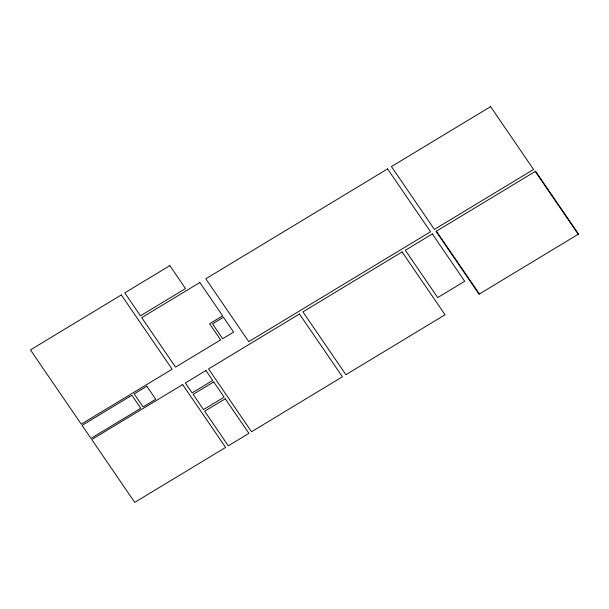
<?xml version="1.0" encoding="UTF-8"?>
<svg xmlns="http://www.w3.org/2000/svg" width="609" height="609" viewBox="0 0 609 609"><rect width="100%" height="100%" fill="white"/><g stroke="black" fill="none" stroke-linecap="round" stroke-linejoin="round"><path stroke-width="0.91" d="M535.227 171.449L535.57 171.243L578.55 234.069L479.055 294.223L436.074 231.39L535.227 171.449L578.207 234.275M436.417 231.184L479.397 294.01M121.336 294.954L30.45 349.901L81.241 424.153L172.119 369.206L121.336 294.954M169.835 265.638L124.784 292.876L140.466 315.805L185.517 288.567L169.835 265.638M387.568 168.906L205.789 278.8L248.769 341.634L430.548 231.74L387.568 168.906M490.588 106.636L391.435 166.577L434.415 229.41L533.568 169.462L490.588 106.636M199.843 282.523L141.73 317.654L175.567 367.128L220.618 339.891L209.595 323.767L222.658 315.865L199.843 282.523M223.45 317.213L212.488 323.836L222.658 338.711L233.628 332.088L223.45 317.213M129.344 396.794L82.07 425.379L90.962 438.373L140.778 408.266L131.887 395.264L129.344 396.794M146.815 386.235L134.178 393.871L143.069 406.873L155.706 399.238L146.815 386.235M182.639 384.591L91.753 439.538L134.734 502.364L225.619 447.417L182.639 384.591M299.438 313.985L208.552 368.932L251.532 431.758L342.41 376.811L299.438 313.985M205.926 370.531L185.334 382.977L192.124 392.904L212.724 380.45L205.926 370.531M402.069 251.943L302.924 311.884L345.904 374.71L445.05 314.769L402.069 251.943M432.337 233.947L405.335 250.269L437.704 297.588L464.697 281.274L432.337 233.947M213.729 381.942L193.144 394.388L203.543 409.591L224.135 397.137L213.729 381.942M225.261 398.796L204.67 411.242L228.306 445.796L248.898 433.342L225.261 398.796"/></g></svg>
